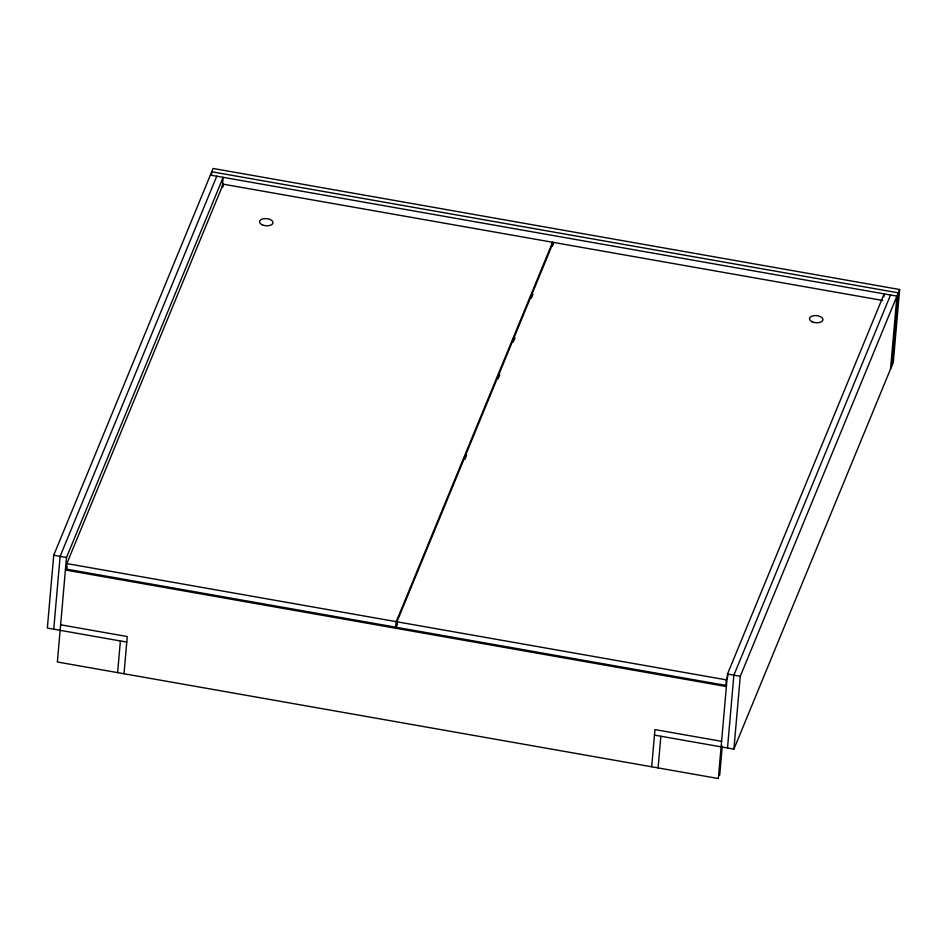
<?xml version="1.0" encoding="UTF-8"?>
<svg xmlns="http://www.w3.org/2000/svg" width="947" height="947" viewBox="0 0 947 947"><rect width="100%" height="100%" fill="white"/><g stroke="black" fill="none" stroke-linecap="round" stroke-linejoin="round"><path stroke-width="1.42" d="M654.472 735.121L733.901 749.124L893.281 362.346L899.65 289.51L213.099 168.459L53.719 555.238L47.35 628.074L126.78 642.078M53.742 629.199L60.111 556.363L216.768 176.201M222.261 187.53L223.161 177.326L66.503 557.499L57.365 662L718.347 778.541L727.485 674.039L884.143 293.878L883.882 296.79M552.208 246.409L552.575 242.254L223.172 184.168L66.835 563.583L66.349 569.123L395.751 627.198L397.432 623.102M66.515 569.609L66.775 566.697L65.414 569.999L726.396 686.551M117.617 672.619L120.387 640.953M124.01 673.743L127.265 636.538L60.62 624.783M211.477 174.686L211.737 171.762L898.289 292.824L891.908 365.66M222.936 186.938L223.172 184.168M395.751 627.198L396.237 621.658L552.575 242.254M882.699 300.459L553.308 242.385L396.959 621.788L396.473 627.328L725.876 685.403L726.361 679.863L728.054 675.767M553.06 245.155L553.308 242.385M651.702 766.786L654.957 729.581L721.602 741.335M658.094 767.922L660.864 736.257M719.708 775.238L722.265 746.023M727.509 748L733.878 675.164L890.535 295.002M733.901 749.124L740.27 676.288L899.65 289.51M890.547 368.963L896.927 296.127L210.376 175.077M464.918 459.331L466.611 455.235M498.098 378.812L499.791 374.716M513.286 341.962L514.967 337.866M531.279 298.293L532.972 294.197M53.719 555.238L66.503 557.499M727.485 674.039L740.27 676.288M66.835 563.583L396.237 621.658M396.959 621.788L726.361 679.863M262.426 224.889A6.747 3.563 5 0 0 272.973 222.924A6.747 3.563 5 0 0 263.396 218.781A6.747 3.563 5 0 0 262.426 224.889M812.384 321.862A6.747 3.563 5 0 0 822.931 319.897A6.747 3.563 5 0 0 813.366 315.753A6.747 3.563 5 0 0 812.384 321.862"/></g></svg>
